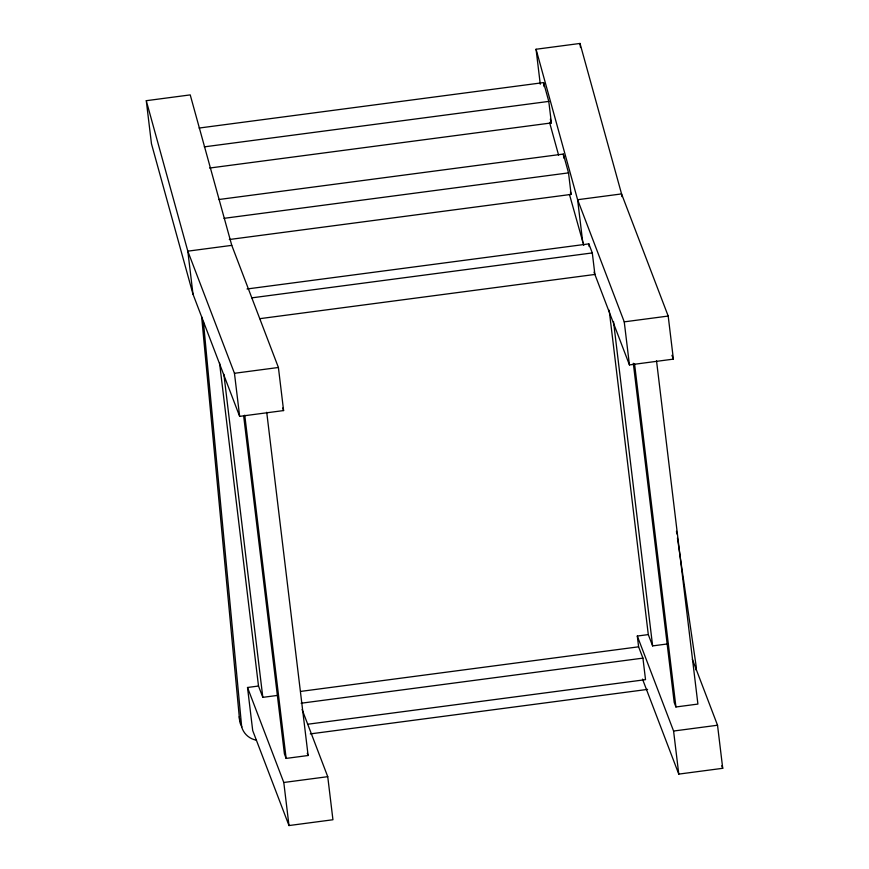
<?xml version="1.0" encoding="UTF-8"?>
<svg xmlns="http://www.w3.org/2000/svg" width="869" height="869" viewBox="0 0 869 869"><rect width="100%" height="100%" fill="white"/><g stroke="black" fill="none" stroke-linecap="round" stroke-linejoin="round"><path stroke-width="1.3" d="M146.274 100.695L190.224 94.895L231.773 245.362L278.406 367.489L283.598 410.57L239.648 416.37L193.005 294.233L151.467 143.765L146.274 100.695L187.813 251.163L234.456 373.29L239.648 416.37M540.279 84.25L536.064 49.251L580.014 43.45L621.563 193.917L668.196 316.055L673.388 359.125L629.438 364.926L594.027 272.193M199.099 128.047L543.592 82.588L548.784 101.401L551.38 122.931L209.581 168.043M204.291 146.861L548.784 101.401M218.836 199.522L563.329 154.063L568.522 172.877L571.118 194.406L229.318 239.518M224.028 218.336L568.522 172.877M231.773 245.362L187.813 251.163L193.005 294.233M247.035 288.986L588.845 243.874L592.3 252.922L594.896 274.452L259.82 318.673M251.836 297.85L592.3 252.922M234.456 373.29L278.406 367.489M536.064 49.251L577.603 199.718L624.246 321.856L668.196 316.055M302.108 709.549L327.743 776.68L332.936 819.749L288.986 825.55L252.705 730.557L247.513 687.488L258.506 686.032L262.818 697.351L277.048 695.472M307.756 724.235L645.526 679.656L642.93 658.126L638.606 646.818L637.303 636.043L648.296 634.598L652.619 645.906L668.131 643.853M300.837 691.387L638.606 646.818M301.119 703.227L642.93 658.126M310.287 733.903L647.601 689.389M243.678 416.045L284.413 753.89L286.14 758.409L308.115 755.509L266.729 412.275M633.305 363.253L674.203 702.445L675.93 706.975L697.905 704.075L656.529 360.841M247.513 687.488L283.794 782.48L327.743 776.68M637.303 636.043L673.584 731.035L717.533 725.235L722.726 768.305L678.776 774.105L642.506 679.113M671.943 355.323L673.388 359.125M569.434 194.384L583.762 245.308M692.387 659.375L717.533 725.235M721.759 765.774L722.726 768.305M282.642 408.05L283.598 410.57M307.257 753.249L308.115 755.509M550.349 119.172L551.38 122.931M570.422 191.897L571.118 194.406M549.566 122.42L558.593 155.127M676.451 531.274L676.842 533.957M677.44 537.976L696.275 666.968A19.368 18.901 -20.9 0 1 695.939 669.88M621.889 196.611L621.563 193.917L577.603 199.718L582.806 242.799M634.544 363.742L675.93 706.975M624.246 321.856L629.438 364.926M673.584 731.035L678.776 774.105M580.014 43.45L580.503 47.491M613.503 321.519L652.619 645.906M609.18 310.211L648.296 634.598M588.845 243.874L589.16 246.568M563.329 154.063L563.818 158.104M543.592 82.588L544.081 86.628M244.754 415.176L286.14 758.409M283.794 782.48L288.986 825.55M223.876 374.3L262.818 697.351M219.553 362.992L258.506 686.032M203.379 321.378L241.691 726.962A19.368 18.901 -20.9 0 0 256.127 740.149M201.651 316.848L239.67 721.009M239.257 716.653L239.963 722.432A19.368 18.901 -20.9 0 0 241.897 726.886"/></g></svg>
